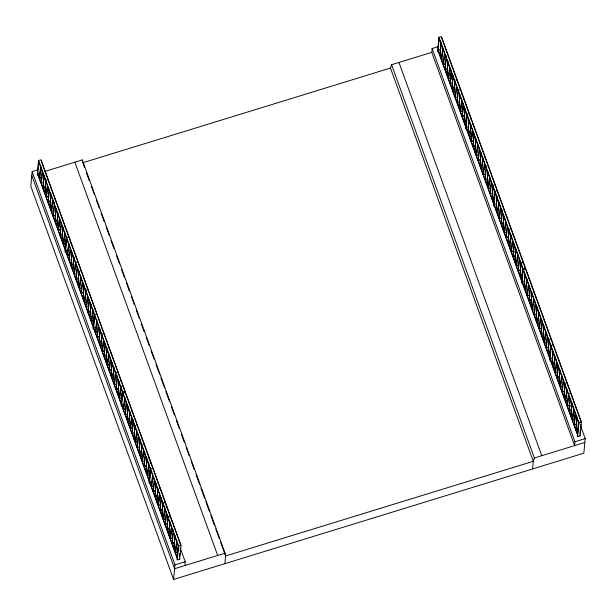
<?xml version="1.0" encoding="UTF-8"?>
<svg xmlns="http://www.w3.org/2000/svg" width="616" height="616" viewBox="0 0 616 616"><rect width="100%" height="100%" fill="white"/><g stroke="black" fill="none" stroke-linecap="round" stroke-linejoin="round"><path stroke-width="0.92" d="M38.13 169.785L32.155 171.625L30.8 186.194L173.604 579.448L583.845 453.183L585.2 438.615L580.603 425.964M38.523 160.537L37.245 174.343L37.522 175.113L37.638 173.889L65.08 249.457L64.965 250.681L65.527 252.221L65.642 250.997L93.078 326.565L92.97 327.789L93.524 329.329L93.64 328.105L121.082 403.673L121.529 406.437L121.645 405.213L149.08 480.78L148.972 482.005L149.526 483.545L149.642 482.32L177.085 557.888L177.254 559.882L179.71 559.128L180.989 545.329L40.987 159.783L38.523 160.537L178.532 546.084L177.254 559.882M37.668 173.581L38.777 161.615L66.22 237.183L65.103 249.149L37.668 173.581L40.125 172.819M41.726 177.793L39.678 178.424L39.54 178.039L40.81 165.465M39.678 178.424L40.648 166.081M41.388 183.152L42.358 170.801L41.249 182.767L41.388 183.152L43.443 182.521M42.966 187.487L45.014 186.856L45.16 187.241L43.105 187.872L42.966 187.487L44.075 175.522M43.105 187.872L44.213 175.914M47.555 184.6L46.87 191.961L44.822 192.592L45.923 178.963M44.822 192.592L45.792 180.249M46.392 196.935L47.509 184.969L46.539 197.32L48.587 196.689L48.448 196.304L46.392 196.935L46.539 197.32M49.272 189.328L48.11 201.655L48.248 202.04L50.304 201.409L50.166 201.024L48.795 201.447M48.248 202.04L49.218 189.697M52.021 206.129L49.965 206.76L49.827 206.375L50.982 194.048M49.965 206.76L50.936 194.417M52.699 198.768L51.544 211.103L51.682 211.488L53.731 210.857M51.682 211.488L52.653 199.137M53.253 215.823L55.309 215.192L55.448 215.577L53.399 216.208L53.253 215.823L54.501 202.572M53.399 216.208L54.37 203.865M57.165 220.305L55.109 220.936L54.97 220.543L56.133 208.216M55.109 220.936L56.079 208.585M56.826 225.656L57.796 213.305L56.826 225.656L58.874 225.025L59.475 218.58M58.404 229.991L60.453 229.36L60.591 229.745L58.543 230.376L58.404 229.991L59.513 218.033M58.543 230.376L59.652 218.418M62.308 234.473L60.26 235.104L60.114 234.719L61.277 222.384M60.26 235.104L61.369 223.138M61.831 239.439L63.887 238.808L64.026 239.193L61.97 239.824L61.831 239.439L62.994 227.112M61.97 239.824L62.94 227.473M64.703 231.832L63.687 244.544L65.735 243.913L66.251 238.392M63.687 244.544L64.657 232.201M65.242 251.451L66.528 237.653L68.984 236.89M65.666 250.689L66.774 238.731L94.217 314.291L93.108 326.257L65.666 250.689L68.13 249.934L68.722 243.489M69.731 254.901L67.675 255.532L67.537 255.147L68.646 243.189M67.675 255.532L68.784 243.574M70.409 247.54L69.254 259.875L69.392 260.26L71.441 259.629M69.392 260.26L70.363 247.909M72.126 252.267L71.109 264.98L73.158 264.349L73.843 256.988M71.109 264.98L72.08 252.637M72.819 269.7L73.789 257.357L72.819 269.7L74.875 269.069M74.536 274.428L75.506 262.077L74.397 274.043L74.536 274.428L76.592 273.797M76.114 278.763L78.163 278.132L78.301 278.517L76.253 279.148L76.114 278.763L77.269 266.435M76.253 279.148L77.277 268.106M78.987 271.155L77.824 283.491L77.97 283.876L80.018 283.245M77.97 283.876L78.94 271.525M80.704 275.883L79.541 288.211L79.68 288.596L81.736 287.965M79.68 288.596L80.65 276.245M81.258 292.931L83.306 292.3L83.453 292.685L81.397 293.316L81.258 292.931L82.367 280.973M81.397 293.316L82.506 281.358M85.932 289.127L85.162 297.413L83.114 298.044L84.084 285.693M83.114 298.044L84.223 286.078M84.831 302.764L85.801 290.413L84.685 302.379L84.831 302.764L86.879 302.133M87.564 294.771L86.54 307.484L88.596 306.853L88.458 306.468M86.54 307.484L87.511 295.141M90.306 311.58L88.257 312.212L88.119 311.827L89.274 299.491M88.257 312.212L89.228 299.861M90.991 304.219L89.836 316.547L89.974 316.932L92.023 316.301M89.974 316.932L90.945 304.589M93.909 319.188L93.74 321.021L91.692 321.652L92.708 308.939M91.692 321.652L92.8 309.694M94.079 317.348L94.425 313.667M93.247 328.559L94.525 314.761L96.989 313.998M93.671 327.797L94.779 315.839L122.222 391.399L121.113 403.365L93.671 327.797L96.127 327.042M96.219 332.047L97.59 331.624L97.728 332.016L95.68 332.64L96.812 319.681M99.446 336.736L97.397 337.368L97.251 336.983L98.414 324.655M97.397 337.368L98.36 325.017M100.131 329.375L98.968 341.703L99.107 342.088L101.163 341.457M99.107 342.088L100.216 330.13M100.685 346.431L102.733 345.799L102.872 346.184L100.824 346.816L100.685 346.431L101.925 333.179M100.824 346.816L101.794 334.465M104.589 350.904L102.541 351.536L102.402 351.151L103.557 338.823M102.541 351.536L103.511 339.185M104.112 355.871L105.221 343.913L104.25 356.256L106.306 355.625L106.168 355.24L104.112 355.871L104.25 356.256M105.829 360.599L107.877 359.967L108.023 360.352L105.967 360.984L105.829 360.599L106.938 348.633M105.967 360.984L107.076 349.018M109.733 365.072L107.684 365.704L107.546 365.319L108.701 352.991M107.684 365.704L108.655 353.361M112.135 362.431L111.45 369.793L109.402 370.424L110.418 357.711M109.402 370.424L110.372 358.081M111.111 375.152L112.081 362.801L110.972 374.767L111.111 375.152L113.167 374.52L113.028 374.135L111.658 374.551M114.884 379.24L112.828 379.872L112.689 379.487L113.844 367.159M112.828 379.872L113.798 367.529M114.545 384.6L115.515 372.249L114.407 384.207L114.545 384.6L116.593 383.968M116.116 388.935L118.172 388.303L118.311 388.688L116.262 389.32L116.116 388.935L117.363 375.683M116.262 389.32L117.233 376.969M120.028 393.408L117.972 394.04L117.833 393.655L118.996 381.327M117.972 394.04L118.942 381.697M120.705 386.047L119.55 398.383L119.689 398.768L121.737 398.136M119.689 398.768L120.659 386.417L122.707 385.785M121.829 397.212L122.253 392.615M121.244 405.667L122.53 391.868L124.986 391.106L124.817 392.946M122.776 392.946L150.219 468.514L149.111 480.472L121.668 404.905L122.776 392.946L125.241 392.184L152.683 467.752M123.539 409.37L125.595 408.739L125.733 409.124L123.677 409.755L123.539 409.37L124.648 397.405L124.786 397.79M123.677 409.755L124.732 397.705M126.411 401.763L125.394 414.476L127.443 413.844L127.304 413.459M125.394 414.476L126.365 402.125M128.128 406.483L126.973 418.811L127.112 419.196L129.16 418.564M127.112 419.196L128.082 406.853M128.682 423.538L130.738 422.907L130.877 423.292L128.829 423.923L128.682 423.538L129.791 411.573M128.829 423.923L129.938 411.958M133.356 419.735L132.594 428.012L130.538 428.644L131.508 416.3M130.538 428.644L131.647 416.685M132.255 433.364L133.225 421.021L132.117 432.979L132.255 433.364L134.303 432.732M134.989 425.371L133.972 438.092L136.02 437.46L135.882 437.075M133.972 438.092L134.942 425.741M137.599 441.795L137.738 442.18L135.682 442.812L136.706 430.099M135.682 442.812L136.652 430.468M138.423 434.819L137.26 447.147L137.399 447.539L139.455 446.908M137.399 447.539L138.369 435.189M138.977 451.875L141.025 451.243L141.164 451.628L139.116 452.26L138.977 451.875L140.132 439.547M139.116 452.26L140.225 440.294M141.849 444.267L140.833 456.98L142.881 456.348L142.743 455.963M140.833 456.98L141.803 444.637M143.566 448.987L142.404 461.322L142.542 461.707L144.598 461.076M142.542 461.707L143.513 449.357M145.23 454.077L144.121 466.043L144.26 466.428L146.315 465.796L146.169 465.411L144.806 465.835M144.26 466.428L145.368 454.469M147.886 470.131L148.025 470.516L145.977 471.148L146.947 458.805M145.977 471.148L147.085 459.19M148.795 462.239L147.694 475.875L149.742 475.244L150.427 467.883M147.694 475.875L148.664 463.525M149.249 482.775L150.527 468.976L152.991 468.214M149.673 482.012L150.781 470.054L178.224 545.622L177.115 557.58L149.673 482.012L152.129 481.258M151.544 486.478L152.653 474.512L151.682 486.863L153.731 486.232L153.592 485.847L151.544 486.478L151.682 486.863M153.253 491.198L155.309 490.567L155.448 490.952L153.399 491.583L153.253 491.198L154.37 479.24M153.399 491.583L154.508 479.625M157.165 495.672L155.109 496.303L154.97 495.918L156.133 483.591M155.109 496.303L156.079 483.96M159.559 493.039L158.874 500.4L156.826 501.031L157.842 488.311M156.826 501.031L157.796 488.68M158.543 505.751L159.513 493.408L158.404 505.366L158.543 505.751L160.591 505.12L160.453 504.735L159.082 505.159M162.308 509.848L160.26 510.479L160.114 510.087L161.276 497.759M160.26 510.479L161.223 498.128M161.97 515.199L162.94 502.849L161.831 514.814L161.97 515.199L164.025 514.568M163.548 519.534L165.596 518.903L165.735 519.288L163.687 519.919L163.548 519.534L164.788 506.283M163.687 519.919L164.657 507.576M167.452 524.016L165.404 524.647L165.265 524.262L166.42 511.927M165.404 524.647L166.374 512.296M166.975 528.982L169.03 528.351L169.169 528.736L167.113 529.367L166.975 528.982L168.137 516.655M167.113 529.367L168.083 517.017L170.139 516.385M171.564 526.095L170.886 533.456L168.83 534.087L169.8 521.744M168.83 534.087L169.939 522.129M172.596 538.184L170.547 538.815L170.409 538.43L171.518 526.464M170.547 538.815L171.656 526.849M172.126 543.15L174.174 542.519L174.313 542.904L172.264 543.535L172.126 543.15L173.365 529.899M172.264 543.535L173.235 531.192M174.998 535.543L173.835 547.87L173.974 548.255L176.03 547.624L175.891 547.239L174.52 547.663M173.974 548.255L174.944 535.912M177.747 552.352L175.691 552.983L175.552 552.598L176.715 540.263M175.691 552.983L176.661 540.632M173.604 579.448L174.959 564.88L32.155 171.625M177.832 551.428L178.34 545.907M179.572 556.826L179.918 553.145M180.172 550.381L180.426 547.624M184.862 565.557L185.216 561.723L180.288 548.163M224.886 563.663L225.595 555.994L225.063 553.183L82.259 159.929L44.783 171.456M432.139 48.518L574.944 441.772L574.589 445.607L431.785 52.352L432.139 48.518L438.122 46.677M438.923 37.314L437.637 51.113L437.922 51.883L438.03 50.658L465.473 126.226L465.365 127.45L465.919 128.99L466.035 127.766L493.478 203.334L493.362 204.558L493.924 206.098L494.04 204.874L521.475 280.442L521.921 283.214L522.037 281.982L549.48 357.55L549.364 358.774L549.926 360.322L550.042 359.09L577.477 434.657L577.646 436.659L580.11 435.897L581.389 422.099L441.379 36.552L438.923 37.314L578.925 422.853L577.646 436.659M438.061 50.35L439.17 38.392L466.612 113.952L465.503 125.918L438.061 50.35L440.525 49.596L441.21 42.235M441.002 42.866L439.893 54.824L440.032 55.209L442.08 54.578M440.032 55.209L441.141 43.251M442.719 47.586L441.61 59.544L441.749 59.929L443.797 59.298M441.749 59.929L442.858 47.971M445.376 63.641L445.514 64.026L443.466 64.657L444.483 51.937M443.466 64.657L444.575 52.691M446.284 55.74L445.037 68.992L445.175 69.377L447.231 68.746M445.175 69.377L446.284 57.419M447.909 61.384L446.893 74.105L448.941 73.473L448.802 73.081M446.893 74.105L448.001 62.139M449.626 66.112L448.61 78.825L450.658 78.194L451.343 70.832M448.61 78.825L449.718 66.859M451.289 71.202L450.18 83.16L450.327 83.545L452.375 82.914M450.327 83.545L451.436 71.587M451.898 87.888L453.946 87.256L454.092 87.641L452.036 88.273L451.898 87.888L453.06 75.552M452.036 88.273L453.145 76.307M454.854 79.356L453.753 92.993L455.802 92.362L455.663 91.977M453.753 92.993L454.862 81.035M456.487 85L455.332 97.328L455.47 97.713L457.519 97.082M455.47 97.713L456.579 85.755M458.204 89.72L457.041 102.056L457.18 102.441L459.236 101.809M457.18 102.441L458.296 90.475M460.807 106.144L460.953 106.529L458.897 107.161L459.867 94.818M458.897 107.161L460.006 95.203M461.715 98.252L460.614 111.881L462.662 111.25L463.348 103.888M460.614 111.881L461.723 99.923M462.185 116.224L464.241 115.592L464.379 115.977L462.331 116.609L462.185 116.224L463.301 104.258M462.331 116.609L463.44 104.643M465.065 108.616L464.041 121.329L466.096 120.698L466.605 115.177M464.041 121.329L465.157 109.371M465.642 128.22L466.92 114.422L469.384 113.66M466.066 127.458L467.174 115.5L494.617 191.068L493.508 203.026L466.066 127.458L468.522 126.704M470.085 131.685L468.037 132.317L467.89 131.932L469.007 119.974M468.037 132.317L469.123 120.259M470.77 124.324L469.746 137.045L471.802 136.413L472.48 129.052M469.746 137.045L470.855 125.079M472.433 129.414L471.325 141.38L471.463 141.765L473.512 141.133L473.373 140.748L472.01 141.164M471.463 141.765L472.572 129.799M475.229 145.853L473.18 146.485L473.042 146.1L474.197 133.772M473.18 146.485L474.289 134.527M475.86 138.862L474.751 150.828L474.898 151.213L476.946 150.581M474.898 151.213L476.006 139.247M476.468 155.548L478.524 154.916L478.663 155.301L476.607 155.933L476.468 155.548L477.716 142.296M476.607 155.933L477.716 143.975M480.372 160.021L478.324 160.653L478.185 160.268L479.34 147.94M478.324 160.653L479.433 148.695M479.903 164.996L481.951 164.364L482.089 164.749L480.041 165.381L479.903 164.996L481.058 152.66M480.041 165.381L481.15 153.415M481.612 169.716L483.668 169.084L483.806 169.469L481.758 170.101L481.612 169.716L482.721 157.758M481.758 170.101L482.867 158.143M485.523 174.189L483.468 174.821L483.329 174.436L484.492 162.108M483.468 174.821L484.576 162.863M486.286 165.912L485.046 179.164L485.185 179.549L487.233 178.917M485.185 179.549L486.293 167.583M487.918 171.556L486.902 184.269L488.95 183.637L489.635 176.276M486.902 184.269L488.011 172.311M490.667 188.365L488.611 188.996L488.473 188.604L489.581 176.646M488.611 188.996L489.728 177.031M491.298 181.366L490.19 193.332L490.328 193.717L492.384 193.085M490.328 193.717L491.437 181.751M494.779 190.444L494.094 197.805L492.045 198.437L493.147 184.8M492.045 198.437L493.154 186.479M493.639 205.328L494.925 191.53L497.382 190.768M494.063 204.566L495.172 192.608L522.614 268.176L521.506 280.134L494.063 204.566L496.527 203.811M497.004 197.082L496.034 209.425L498.09 208.793L498.767 201.432M496.034 209.425L497.212 196.45M499.799 213.521L497.751 214.152L497.613 213.767L498.721 201.802M497.751 214.152L498.86 202.187M499.322 218.488L501.378 217.856L501.516 218.241L499.468 218.873L499.322 218.488L500.485 206.16M499.468 218.873L500.577 206.914M502.286 209.964L501.178 223.593L503.233 222.961L503.095 222.576M501.178 223.593L502.286 211.635M504.943 227.689L502.895 228.32L502.756 227.935L503.911 215.6M502.895 228.32L504.003 216.355M505.582 220.697L504.473 232.655L504.612 233.04L506.66 232.409M504.612 233.04L505.721 221.082M506.183 237.376L508.238 236.744L508.377 237.129L506.329 237.761L506.183 237.376L507.299 225.418M506.329 237.761L507.438 225.803M510.772 234.496L510.094 241.857L508.038 242.488L509.147 228.852M508.038 242.488L509.147 230.523M509.617 246.824L511.665 246.192L511.804 246.577L509.755 247.209L509.617 246.824L510.726 234.865M509.755 247.209L510.864 235.25M512.489 239.216L511.334 251.544L511.473 251.936L513.521 251.305L513.382 250.912L512.012 251.336M511.473 251.936L512.581 239.97M515.238 256.025L513.19 256.656L513.043 256.271L514.206 243.944M513.19 256.656L514.298 244.691M515.923 248.664L514.76 260.991L514.899 261.377L516.955 260.745M514.899 261.377L516.008 249.418M516.477 265.719L518.526 265.088L518.664 265.473L516.616 266.104L516.477 265.719L517.717 252.468M516.616 266.104L517.725 254.139M520.381 270.193L518.333 270.824L518.195 270.439L519.35 258.112M518.333 270.824L519.442 258.866M521.067 262.832L519.904 275.16L520.043 275.545L522.098 274.913M520.043 275.545L521.159 263.586M521.644 282.436L522.922 268.638L525.386 267.883L525.217 269.723M523.177 269.716L550.619 345.283L549.51 357.241L522.068 281.674L523.177 269.716L525.64 268.961L553.076 344.521M523.9 286.147L525.948 285.516L526.087 285.901L524.039 286.532L523.9 286.147L525.009 274.189M524.039 286.532L525.125 274.482M526.772 278.54L525.61 290.875L525.748 291.26L527.804 290.629M525.748 291.26L526.865 279.294M527.327 295.595L529.375 294.964L529.521 295.349L527.465 295.98L527.327 295.595L528.482 283.268M527.465 295.98L528.574 284.022M529.044 300.315L531.092 299.684L531.231 300.069L529.183 300.7L529.044 300.315L530.153 288.357M529.183 300.7L530.291 288.742M532.948 304.797L530.9 305.428L530.753 305.043L531.916 292.715M530.9 305.428L532.008 293.462M533.718 296.512L532.47 309.763L532.609 310.148L534.665 309.517M532.609 310.148L533.718 298.19M535.342 302.156L534.326 314.876L536.382 314.245L537.06 306.884M534.326 314.876L535.435 302.91M538.091 318.965L536.043 319.596L535.905 319.211L537.013 307.245M536.043 319.596L537.152 307.63M538.731 311.973L537.614 323.931L537.76 324.316L539.808 323.685M537.76 324.316L538.869 312.358M539.331 328.659L541.387 328.028L541.526 328.413L539.47 329.044L539.331 328.659L540.578 315.407M539.47 329.044L540.578 317.078M542.203 321.051L541.048 333.379L541.187 333.764L543.235 333.133M541.187 333.764L542.296 321.806M543.92 325.772L542.765 338.099L542.904 338.484L544.952 337.853M542.904 338.484L544.013 326.526M532.571 468.968L533.279 461.299L534.388 457.981L391.576 64.726L431.785 52.352M544.475 342.827L546.531 342.196L546.669 342.581L544.621 343.212L544.475 342.827L545.583 330.861M544.621 343.212L545.73 331.246M549.149 339.023L548.386 347.301L546.33 347.932L547.355 335.22M546.33 347.932L547.439 335.974M549.018 340.309L548.048 352.652L550.096 352.021L550.357 349.264M548.048 352.652L549.156 340.694M550.527 347.424L550.781 344.667M549.641 359.551L550.927 345.745L553.384 344.991M550.065 358.789L551.174 346.823L578.617 422.391L577.508 434.349L550.065 358.789L552.529 358.027L553.13 351.59M553.006 351.297L551.898 363.255L552.036 363.64L554.092 363.017M552.036 363.64L553.145 351.682M553.615 367.983L555.663 367.352L555.801 367.737L553.753 368.368L553.615 367.983L554.723 356.017M553.753 368.368L554.862 356.402M558.204 365.096L557.519 372.457L555.47 373.088L556.571 359.451M555.47 373.088L556.579 361.13M557.041 377.431L559.097 376.8L559.236 377.185L557.18 377.816L557.041 377.431L558.15 365.465M557.18 377.816L558.296 365.85M559.921 369.823L558.758 382.151L558.897 382.536L560.953 381.905L560.806 381.52L559.443 381.943M558.897 382.536L560.006 370.57M562.662 386.625L560.614 387.256L560.475 386.871L561.63 374.543M560.614 387.256L561.723 375.298M563.347 379.264L562.185 391.599L562.331 391.984L564.379 391.353M562.331 391.984L563.44 380.018M563.902 396.319L565.958 395.688L566.096 396.073L564.04 396.704L563.902 396.319L565.149 383.067M564.04 396.704L565.149 384.746M567.813 400.793L565.758 401.424L565.619 401.039L566.774 388.711M565.758 401.424L566.866 389.466M567.336 405.767L569.384 405.135L569.523 405.52L567.475 406.152L567.336 405.767L568.491 393.432M567.475 406.152L568.583 394.186M569.045 410.487L571.101 409.856L571.24 410.241L569.192 410.872L569.045 410.487L570.162 398.529M569.192 410.872L570.3 398.914M572.957 414.968L570.901 415.6L570.763 415.207L571.925 402.879M570.901 415.6L572.01 403.634M575.352 412.327L574.666 419.688L572.618 420.32L573.719 406.683M572.618 420.32L573.727 408.354M575.306 412.697L574.197 424.655L574.335 425.04L576.384 424.409L576.245 424.024L574.874 424.447M574.335 425.04L575.444 413.082M578.101 429.136L576.052 429.768L575.906 429.383L577.069 417.047M576.052 429.768L577.161 417.802M578.185 428.212L578.701 422.692M579.972 433.595L580.311 429.914M580.565 427.15L580.826 424.393M220.674 542.434L225.595 555.994L533.279 461.299L390.475 68.045L391.576 64.726M390.475 68.045L82.79 162.739L84.431 167.259M39.54 178.039L40.902 177.624M443.32 64.272L444.69 63.848M44.683 192.207L46.046 191.792M49.827 206.375L51.197 205.96M458.15 90.09L460.206 89.459M54.97 220.543L56.341 220.128M56.687 225.271L58.736 224.64L58.874 225.025M458.758 106.776L460.129 106.352M60.114 234.719L61.484 234.296M64.233 243.951L65.596 243.528M67.537 255.147L68.907 254.731M467.89 131.932L469.261 131.508M75.645 262.462L77.701 261.831L77.562 261.446M72.68 269.315L74.051 268.899M473.042 146.1L474.405 145.684M478.185 160.268L479.548 159.852M82.975 297.659L84.338 297.235M483.329 174.436L484.7 174.02M88.119 311.827L89.489 311.403M488.473 188.604L489.843 188.188M91.545 321.267L93.601 320.636L93.74 321.021M491.907 198.052L493.955 197.42L494.094 197.805M97.251 336.983L98.622 336.559M497.613 213.767L498.975 213.344M102.402 351.151L103.765 350.727M502.756 227.935L504.127 227.512M107.546 365.319L108.909 364.895M507.9 242.103L509.27 241.68M109.263 370.039L111.311 369.408L111.45 369.793M115.654 372.634L117.702 372.002L117.564 371.617M112.689 379.487L114.06 379.063M513.043 256.271L514.414 255.848M521.013 263.201L523.069 262.57M117.833 393.655L119.204 393.239M518.195 270.439L519.558 270.016M121.668 404.905L124.132 404.15M522.068 281.674L524.524 280.919M130.399 428.259L131.77 427.835M530.753 305.043L532.124 304.62M135.543 442.427L136.914 442.003M535.905 319.211L537.268 318.788M145.838 470.763L147.201 470.347M546.192 347.547L547.562 347.124M154.97 495.918L156.341 495.503M555.332 372.703L556.695 372.28M156.687 500.646L158.736 500.015L158.874 500.4M163.078 503.233L165.134 502.602L164.996 502.217M160.114 510.087L161.484 509.671M560.475 386.871L561.838 386.455M568.445 393.801L570.493 393.17M165.265 524.262L166.628 523.839M565.619 401.039L566.99 400.623M168.692 533.702L170.74 533.071L170.886 533.456M170.409 538.43L171.772 538.007M570.763 415.207L572.133 414.791M572.48 419.935L574.528 419.303L574.666 419.688M178.532 546.084L180.989 545.329M578.925 422.853L581.389 422.099M175.552 552.598L176.923 552.175M575.906 429.383L577.277 428.959M174.959 564.88L185.216 561.723M574.944 441.772L585.2 438.615M225.063 553.183L174.605 568.714L31.793 175.46M534.388 457.981L584.846 442.45M441.633 37.63L469.076 113.198M469.631 114.738L497.073 190.305M497.636 191.846L525.078 267.413M553.638 346.069L581.081 421.629M446.485 51.675L446.623 52.06M448.202 56.403L448.34 56.788M455.062 75.291L455.201 75.676M456.772 80.011L456.91 80.403M461.923 94.186L462.062 94.571M463.632 98.906L463.771 99.291M465.35 103.627L465.488 104.012M471.055 119.342L471.194 119.727M472.772 124.062L472.911 124.447M479.633 142.951L479.772 143.343M481.342 147.678L481.489 148.063M484.777 157.126L484.915 157.511M486.494 161.846L486.632 162.231M488.203 166.566L488.342 166.951M495.064 185.462L495.202 185.847M502.487 205.89L502.625 206.283M504.204 210.618L504.342 211.003M509.347 224.786L509.486 225.171M511.064 229.506L511.203 229.891M512.774 234.234L512.92 234.619M519.635 253.122L519.781 253.507M527.057 273.558L527.196 273.943M528.774 278.278L528.913 278.663M532.201 287.726L532.34 288.111M533.918 292.446L534.057 292.831M535.635 297.174L535.774 297.559M542.496 316.062L542.634 316.447M544.205 320.79L544.352 321.175M547.639 330.23L547.778 330.615M549.357 334.958L549.495 335.343M551.066 339.678L551.212 340.063M556.772 355.386L556.91 355.771M558.489 360.114L558.627 360.499M560.206 364.834L560.344 365.219M565.349 379.002L565.488 379.387M567.067 383.73L567.205 384.115M572.21 397.898L572.349 398.283M573.927 402.618L574.066 403.003M575.637 407.338L575.783 407.723M450.65 77.477L451.305 79.279M498.159 208.308L498.814 210.11M513.513 250.589L514.168 252.391M529.429 294.41L530.083 296.211M569.515 404.804L570.17 406.606M576.376 423.7L577.03 425.494M450.519 77.808L450.658 78.194M488.811 183.252L488.95 183.637M497.944 208.408L498.09 208.793M536.236 313.86L536.382 314.245M579.825 435.127L580.11 435.897M398.96 62.455L541.772 455.709M86.402 172.688L89.359 180.819M91.33 186.248L94.279 194.386M96.25 199.807L99.207 207.946M101.178 213.367L104.127 221.506M106.098 226.927L109.055 235.066M111.026 240.486L113.975 248.625M116.609 255.856L119.558 263.995M121.529 269.415L124.486 277.554M126.457 282.975L129.406 291.114M131.377 296.542L134.334 304.674M136.305 310.102L139.255 318.233M141.226 323.662L144.183 331.793M146.154 337.221L149.103 345.353M151.074 350.781L154.031 358.92M156.002 364.341L159.613 374.289M160.922 377.901L164.534 387.849M165.85 391.46L169.462 401.409M171.433 406.83L174.382 414.968M176.353 420.389L179.31 428.528M181.281 433.949L184.23 442.088M186.201 447.509L189.158 455.648M191.129 461.076L194.079 469.207M196.05 474.636L199.661 484.576M200.978 488.195L204.589 498.136M205.898 501.755L209.509 511.696M210.826 515.315L214.437 525.255M215.746 528.875L219.358 538.823M74.875 162.201L217.679 555.455M41.233 160.861L68.676 236.429M69.238 237.969L96.681 313.536M97.243 315.076L124.678 390.644M153.245 469.292L180.68 544.86M46.131 174.89L46.269 175.283M47.84 179.618L47.979 180.003M49.557 184.338L49.696 184.723M54.701 198.506L54.839 198.891M56.418 203.234L56.557 203.619M61.562 217.402L61.7 217.787M63.279 222.122L63.417 222.507M64.996 226.842L65.134 227.235M70.701 242.558L70.84 242.943M72.411 247.278L72.549 247.663M79.272 266.174L79.41 266.559M80.989 270.894L81.127 271.279M84.415 280.342L84.561 280.727M86.132 285.062L86.271 285.447M87.849 289.79L87.988 290.175M89.566 294.51L89.705 294.895M94.71 308.678L94.849 309.063M102.133 329.113L102.271 329.498M103.842 333.834L103.981 334.219M108.994 348.002L109.132 348.387M110.703 352.729L110.841 353.114M112.42 357.449L112.559 357.834M119.281 376.338L119.419 376.723M120.998 381.065L121.136 381.45M126.704 396.773L126.842 397.158M128.413 401.493L128.559 401.886M131.847 410.941L131.986 411.326M133.564 415.669L133.703 416.054M135.274 420.389L135.42 420.774M136.991 425.109L137.129 425.494M142.134 439.277L142.273 439.662M143.851 444.005L143.99 444.39M147.278 453.445L147.424 453.838M148.995 458.173L149.134 458.558M150.712 462.893L150.851 463.278M156.418 478.609L156.556 478.994M158.135 483.329L158.274 483.714M159.844 488.049L159.991 488.434M166.705 506.945L166.851 507.33M168.422 511.665L168.561 512.05M171.856 521.113L171.995 521.498M173.566 525.833L173.704 526.218M175.283 530.561L175.421 530.946M77.223 266.805L77.362 267.19M96.789 320.682L96.65 320.297L95.68 332.64M50.258 200.708L50.905 202.51M58.751 224.101L59.406 225.903M90.344 311.103L90.999 312.905M106.26 354.924L106.907 356.726M113.121 373.82L113.767 375.621M169.123 528.035L169.777 529.837M175.984 546.931L176.63 548.725M73.019 263.964L73.158 264.349M132.448 427.627L132.594 428.012M179.433 558.358L179.71 559.128M82.259 159.929L82.613 161.8"/></g></svg>
